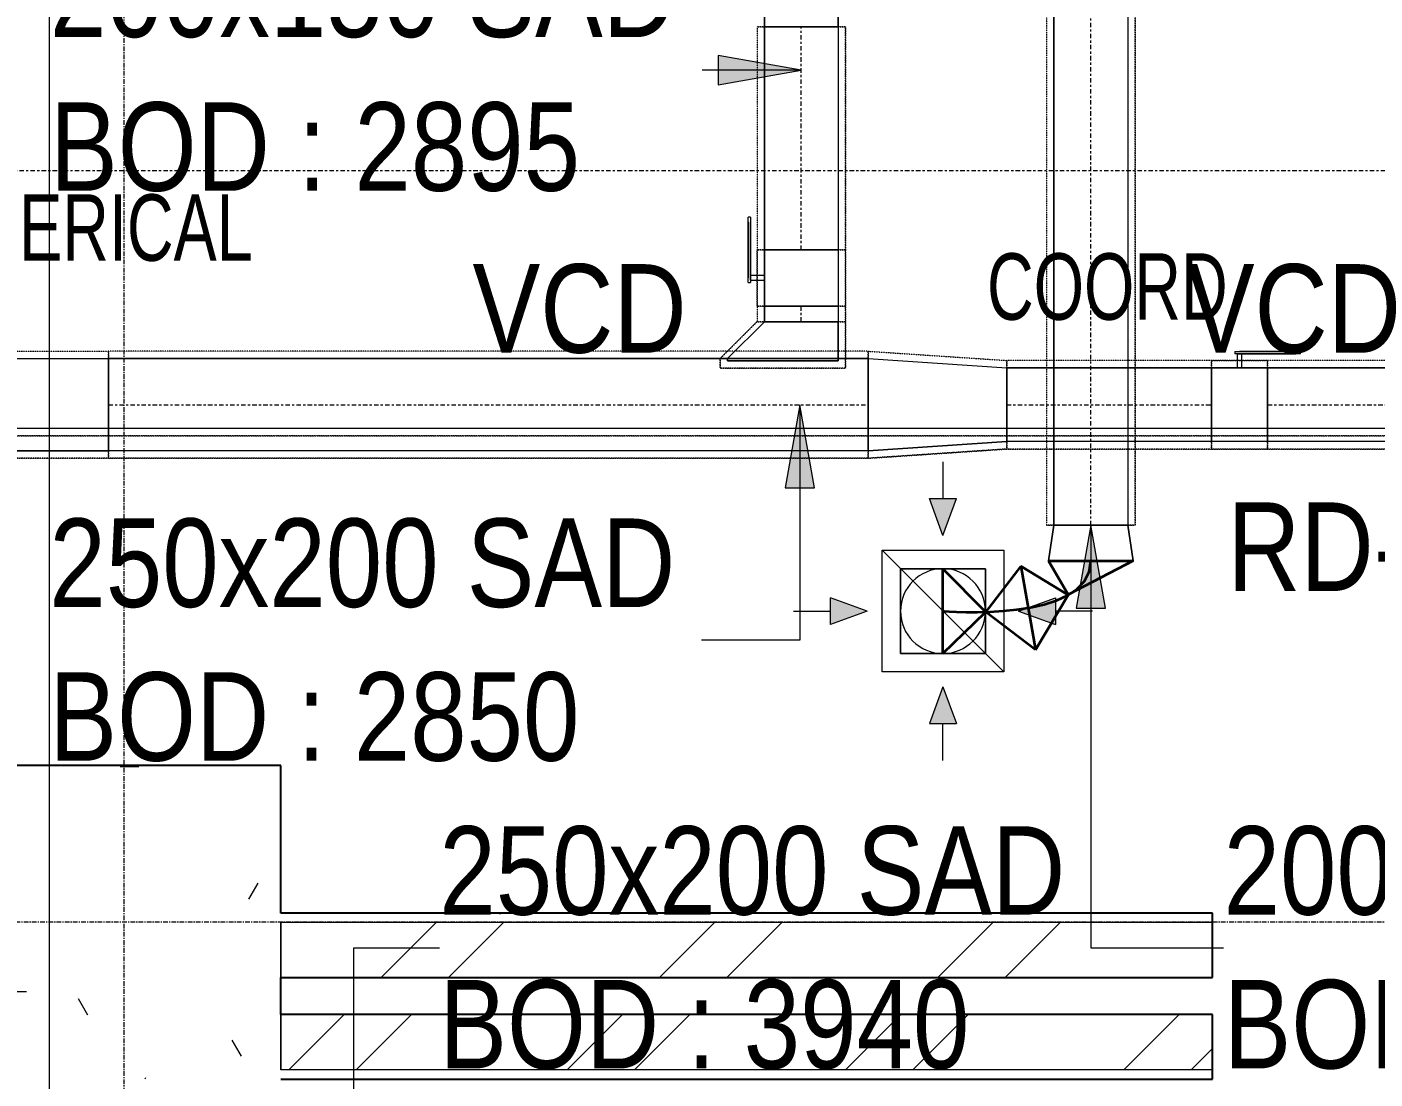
# Model space of a CAD drawing. Header units: inches. Extents: x -83664 to 20107, y -47222 to 19398.
# Drawn here: x -18235 to -14582, y -41690 to -38838 of the extents above; entities that cross this region are included whole.
import ezdxf

# ---------------------------------------------------------------- set-up
doc = ezdxf.new("R2010")
doc.units = ezdxf.units.IN
doc.header["$MEASUREMENT"] = 0
for name, pattern in [('Center', [29.999999, 12, -6, 6, -6]), ('Grid Line', [22.225, 12.7, -3.175, 3.175, -3.175]), ('Hidden 0_50', [1.0584, 0.5292, -0.5292])]:
    doc.linetypes.add(name, pattern=pattern)
for name, color, linetype, lineweight in [('A-DETL-GENF', 7, 'Continuous', 9), ('A-WALL', 7, 'Continuous', 9), ('A-WALL-PATT', 7, 'Continuous', 25), ('G-ANNO-TEXT', 7, 'Continuous', 9), ('M-HVAC-CDFF', 7, 'Continuous', 9), ('M-HVAC-DUCT-CNTR', 7, 'Center', 9), ('M-HVAC-DUCT-IDEN', 7, 'Continuous', 18), ('ROOM TAG', 7, 'Continuous', 9), ('S-GRID', 7, 'Continuous', 9)]:
    doc.layers.add(name, color=color, linetype=linetype, lineweight=lineweight)
for name, color, linetype, lineweight, true_color in [('FF ROOM TAG_dwg', 7, 'Continuous', 9, 0x767676), ('M-HVAC-DUCT', 7, 'Continuous', 9, 0xffe97f), ('M-HVAC-DUCT-PATT', 7, 'Continuous', 35, 0x007f00)]:
    doc.layers.add(name, color=color, linetype=linetype, lineweight=lineweight, true_color=true_color)
doc.styles.add('Arial Narrow_20', font='ARIALN.TTF', dxfattribs={"width": 0.85, "height": 4572})
doc.styles.add('Arial Narrow_21', font='ARIALN.TTF', dxfattribs={"height": 240})
pattern_1 = [(0, (0, 0), (1219.2, 304.8), [50.292, -864.108, 50.292, -864.108, -4876.8]), (0, (0, 0), (1219.2, 304.8), [-1828.8, 50.292, -1778.508, 50.292, -864.108, -2133.6]), (0, (0, 0), (1219.2, 304.8), [-4572, 50.292, -559.308, 50.292, -1473.708]), (120, (457.2, 152.4), (-873.56454, 903.4582), [50.292, -864.108, 50.292, -864.108, -4876.8]), (120, (457.2, 152.4), (-873.56454, 903.4582), [-1828.8, 50.292, -1778.508, 50.292, -864.108, -2133.6]), (120, (457.2, 152.4), (-873.56454, 903.4582), [-4572, 50.292, -559.308, 50.292, -1473.708]), (240, (609.6, 762), (-345.63546, -1208.2582), [50.292, -864.108, 50.292, -864.108, -4876.8]), (240, (609.6, 762), (-345.63546, -1208.2582), [-1828.8, 50.292, -1778.508, 50.292, -864.108, -2133.6]), (240, (609.6, 762), (-345.63546, -1208.2582), [-4572, 50.292, -559.308, 50.292, -1473.708])]
pattern_2 = [(45, (0, 0), (-377.1708, 377.1708), []), (45, (0, 571.5), (-377.1708, 377.1708), [])]

# ---------------------------------------------------------------- blocks, each defined once
blk = doc.blocks.new('M_Rec Tap - Beveled - Standard-7382275-FIRST FLOOR AC CONDITIONING LAYOUT - PART A')
at = {"layer": 'M-HVAC-DUCT', "color": 30, "true_color": 0xff7f00}
for p, q in [((100, 100), (-6.096, 100)), ((-6.096, 100), (100, 100)), ((-6.096, 100), (-6.096, -200)), ((-6.096, -200), (-6.096, 100)), ((100, 100), (100, -100)), ((100, -100), (100, 100)), ((0, -200), (100, -100)), ((0, -200), (100, -100)), ((-6.096, -200), (0, -200)), ((0, -200), (-6.096, -200))]:
    blk.add_line(p, q, dxfattribs=at)
blk = doc.blocks.new('M_Rec to Rnd Transition - Angle - 60 Degree-7670840-FIRST FLOOR AC CONDITIONING LAYOUT - PART A')
at = {"layer": 'M-HVAC-DUCT', "color": 30, "true_color": 0xff7f00}
for p, q in [((0, 100), (43.3, 100)), ((43.3, 100), (0, 100)), ((0, 100), (0, -100)), ((0, -100), (0, 100)), ((43.3, 0), (43.3, 100)), ((43.3, 0), (43.3, 100)), ((43.3, -100), (43.3, 0)), ((43.3, -100), (43.3, 0)), ((0, -100), (43.3, -100)), ((43.3, -100), (0, -100))]:
    blk.add_line(p, q, dxfattribs=at)
blk = doc.blocks.new('GCE-AT-Return Air Rectangular Diffuser - 230x230-7597546-FIRST FLOOR AC CONDITIONING LAYOUT - PART A')
at = {"layer": 'A-DETL-GENF', "true_color": 0xff00ff}
for points in [[(0, 205), (36.4, 305), (-36.4, 305)], [(-305, -36.4), (-205, 0), (-305, 36.4)], [(305, -36.4), (305, 36.4), (205, 0)], [(36.4, -305), (0, -205), (-36.4, -305)]]:
    blk.add_hatch(color=6, dxfattribs=at).paths.add_polyline_path(points)
at = {"layer": 'A-DETL-GENF', "color": 6, "true_color": 0xff00ff}
for p, q in [((0, 405), (0, 305)), ((0, 205), (-36.4, 305)), ((-36.4, 305), (36.4, 305)), ((0, 205), (36.4, 305)), ((-165, 165), (165, 165)), ((-165, -165), (-165, 165)), ((-165, 165), (165, -165)), ((165, 165), (165, -165)), ((-205, 0), (-305, 36.4)), ((-305, -36.4), (-305, 36.4)), ((205, 0), (305, 36.4)), ((305, 36.4), (305, -36.4)), ((405, 0), (305, 0)), ((-405, 0), (-305, 0)), ((-205, 0), (-305, -36.4)), ((205, 0), (305, -36.4)), ((165, -165), (-165, -165)), ((0, -205), (-36.4, -305)), ((0, -205), (36.4, -305)), ((-36.4, -305), (36.4, -305)), ((0, -405), (0, -305))]:
    blk.add_line(p, q, dxfattribs=at)
blk = doc.blocks.new('TEMW-ME-DMP-Volume Control Damper - Standard-7399617-FIRST FLOOR AC CONDITIONING LAYOUT - PART A')
at = {"layer": 'M-HVAC-DUCT', "color": 30, "true_color": 0xff7f00}
for p, q in [((-165.1, 138.1), (-165.1, 144.4)), ((-152.4, 144.4), (-165.1, 144.4)), ((-165.1, 138.1), (-152.4, 138.1)), ((0, 144.4), (-152.4, 144.4)), ((-152.4, 144.4), (0, 144.4)), ((0, 138.1), (-152.4, 138.1)), ((-152.4, 138.1), (0, 138.1)), ((-6.3, 100), (-6.3, 138.1)), ((6.4, 138.1), (-6.3, 138.1)), ((6.4, 138.1), (-6.3, 138.1)), ((12.7, 144.4), (0, 144.4)), ((0, 138.1), (12.7, 138.1)), ((6.4, 138.1), (6.4, 100)), ((12.7, 144.4), (12.7, 138.1)), ((-76.2, 100), (-76.2, -100)), ((-76.2, -100), (-76.2, 100)), ((76.2, 100), (-76.2, 100)), ((-76.2, 100), (76.2, 100)), ((-76.2, 100), (76.2, 100)), ((-6.3, 100), (6.4, 100)), ((-6.3, 100), (6.4, 100)), ((76.2, 100), (76.2, -100)), ((76.2, -100), (76.2, 100)), ((-76.2, -100), (76.2, -100)), ((-76.2, -100), (76.2, -100)), ((-76.2, -100), (76.2, -100))]:
    blk.add_line(p, q, dxfattribs=at)
blk = doc.blocks.new('M_Rectangular to Round Transition - Angle - 45 Degree-7692105-FIRST FLOOR AC CONDITIONING LAYOUT - PART A')
at = {"layer": 'M-HVAC-DUCT', "color": 6, "true_color": 0xff00ff}
for p, q in [((135703.9, 58066), (135588.9, 58066)), ((135588.9, 58066), (135588.9, 57951)), ((135588.9, 58066), (135818.9, 58066)), ((135588.9, 57836), (135588.9, 58066)), ((135818.9, 58066), (135703.9, 58066)), ((135818.9, 57951), (135818.9, 58066)), ((135818.9, 58066), (135818.9, 57836)), ((135588.9, 57951), (135588.9, 57836)), ((135818.9, 57836), (135818.9, 57951)), ((135588.9, 57836), (135703.9, 57836)), ((135818.9, 57836), (135588.9, 57836)), ((135703.9, 57836), (135818.9, 57836))]:
    blk.add_line(p, q, dxfattribs=at)
for start, end in [(90, 180), (0, 90), (180, 270), (270, 0)]:
    blk.add_arc((135703.9, 57951), 115, start, end, dxfattribs=at)
blk = doc.blocks.new('M_Rectangular to Round Transition - Angle - 45 Degree-7692130-FIRST FLOOR AC CONDITIONING LAYOUT - PART A')
at = {"layer": 'M-HVAC-DUCT', "color": 6, "true_color": 0xff00ff}
for p, q in [((0, 100), (96.6, 115)), ((96.6, 115), (0, 100)), ((96.6, 0), (96.6, 115)), ((96.6, 0), (96.6, 115)), ((0, 100), (0, -100)), ((0, -100), (0, 100)), ((96.6, -115), (96.6, 0)), ((96.6, -115), (96.6, 0)), ((0, -100), (96.6, -115)), ((96.6, -115), (0, -100))]:
    blk.add_line(p, q, dxfattribs=at)
blk = doc.blocks.new('M_Rec Transition - Length - Standard-9491174-FIRST FLOOR AC CONDITIONING LAYOUT - PART A')
at = {"layer": 'M-HVAC-DUCT', "color": 30, "true_color": 0xff7f00}
for p, q in [((0, 125), (0, -125)), ((0, 125), (375, 125)), ((0, 125), (375, 125)), ((0, -125), (0, 125)), ((375, -125), (375, 125)), ((375, 125), (375, -125)), ((0, -125), (375, -125)), ((375, -125), (0, -125))]:
    blk.add_line(p, q, dxfattribs=at)
blk = doc.blocks.new('M_Rec Transition - Length - Standard-8295905-FIRST FLOOR AC CONDITIONING LAYOUT - PART A')
at = {"layer": 'M-HVAC-DUCT', "color": 30, "true_color": 0xff7f00}
for p, q in [((0, 125), (0, -125)), ((0, 125), (375, 100)), ((0, 125), (375, 100)), ((0, -125), (0, 125)), ((375, -100), (375, 100)), ((375, 100), (375, -100)), ((0, -125), (375, -100)), ((375, -100), (0, -125))]:
    blk.add_line(p, q, dxfattribs=at)
blk = doc.blocks.new('TEMW-SMBZ-HO-BM-HVAC-00002_rvt-1-FIRST FLOOR AC CONDITIONING LAYOUT - PART A')
at = {"layer": 'M-HVAC-DUCT', "color": 6, "linetype": 'Hidden 0_50', "true_color": 0xff00ff}
for p, q in [((135984.7, 60514.1), (135984.7, 58183.8)), ((135984.7, 60514.1), (135984.7, 58183.8)), ((136224.7, 58183.8), (136224.7, 60514.1)), ((136224.7, 60514.1), (136224.7, 58183.8)), ((128190.9, 58425.7), (141864.2, 58425.7)), ((141864.2, 58425.7), (128190.9, 58425.7)), ((136224.7, 58183.8), (135984.7, 58183.8)), ((135984.7, 58183.8), (136224.7, 58183.8))]:
    blk.add_line(p, q, dxfattribs=at)
at = {"layer": 'M-HVAC-DUCT', "color": 6, "true_color": 0xff00ff}
for p, q in [((136004.7, 58183.8), (136004.7, 60514.1)), ((136004.7, 60514.1), (136004.7, 58183.8)), ((136204.7, 60514.1), (136204.7, 58183.8)), ((136204.7, 60514.1), (136204.7, 58183.8)), ((141864.2, 58445.7), (128190.9, 58445.7)), ((141864.2, 58445.7), (128190.9, 58445.7)), ((136004.7, 58183.8), (136204.7, 58183.8)), ((136204.7, 58183.8), (136004.7, 58183.8))]:
    blk.add_line(p, q, dxfattribs=at)
at = {"layer": 'M-HVAC-DUCT', "color": 30, "linetype": 'Hidden 0_50', "true_color": 0xff7f00}
for p, q in [((135440, 59534.4), (135200, 59534.4)), ((135200, 59534.4), (135440, 59534.4)), ((135200, 59534.4), (135200, 58930.3)), ((135200, 59534.4), (135200, 58930.3)), ((135440, 59534.4), (135200, 59534.4)), ((135200, 59534.4), (135440, 59534.4)), ((135440, 58930.3), (135440, 59534.4)), ((135440, 59534.4), (135440, 58930.3)), ((135440, 58930.3), (135200, 58930.3)), ((135200, 58930.3), (135440, 58930.3)), ((135440, 58930.3), (135200, 58930.3)), ((135200, 58930.3), (135200, 58777.9)), ((135200, 58777.9), (135200, 58930.3)), ((135200, 58930.3), (135440, 58930.3)), ((135440, 58777.9), (135440, 58930.3)), ((135440, 58930.3), (135440, 58777.9)), ((135200, 58777.9), (135440, 58777.9)), ((135440, 58777.9), (135200, 58777.9)), ((135440, 58777.9), (135200, 58777.9)), ((135200, 58777.9), (135440, 58777.9)), ((135200, 58777.9), (135200, 58735.4)), ((135200, 58777.9), (135200, 58735.4)), ((135440, 58735.4), (135440, 58777.9)), ((135440, 58777.9), (135440, 58735.4)), ((135100, 58635.4), (135200, 58735.4)), ((135200, 58735.4), (135100, 58635.4)), ((135200, 58735.4), (135440, 58735.4)), ((135440, 58735.4), (135200, 58735.4)), ((135440, 58735.4), (135200, 58735.4)), ((135200, 58735.4), (135440, 58735.4)), ((135440, 58735.4), (135440, 58609.3)), ((135440, 58609.3), (135440, 58735.4)), ((133066.9, 58655.4), (133441.9, 58655.4)), ((133066.9, 58655.4), (133441.9, 58655.4)), ((133441.9, 58365.4), (133441.9, 58655.4)), ((133441.9, 58655.4), (133441.9, 58365.4)), ((135501.7, 58655.4), (133441.9, 58655.4)), ((135501.7, 58655.4), (133441.9, 58655.4)), ((133441.9, 58365.4), (133441.9, 58655.4)), ((133441.9, 58655.4), (133441.9, 58365.4)), ((135501.7, 58365.4), (135501.7, 58655.4)), ((135501.7, 58655.4), (135501.7, 58365.4)), ((135501.7, 58655.4), (135501.7, 58365.4)), ((135501.7, 58655.4), (135876.7, 58630.4)), ((135501.7, 58655.4), (135876.7, 58630.4)), ((135501.7, 58365.4), (135501.7, 58655.4)), ((135100, 58609.3), (135100, 58635.4)), ((135100, 58635.4), (135100, 58609.3)), ((135440, 58609.3), (135100, 58609.3)), ((135100, 58609.3), (135440, 58609.3)), ((135876.7, 58390.4), (135876.7, 58630.4)), ((135876.7, 58630.4), (135876.7, 58390.4)), ((136431.6, 58630.4), (135876.7, 58630.4)), ((136431.6, 58630.4), (135876.7, 58630.4)), ((135876.7, 58390.4), (135876.7, 58630.4)), ((135876.7, 58630.4), (135876.7, 58390.4)), ((136431.6, 58630.4), (136431.6, 58390.4)), ((136584, 58630.4), (136431.6, 58630.4)), ((136431.6, 58630.4), (136584, 58630.4)), ((136431.6, 58390.4), (136431.6, 58630.4)), ((136431.6, 58390.4), (136431.6, 58630.4)), ((136431.6, 58630.4), (136431.6, 58390.4)), ((136584, 58390.4), (136584, 58630.4)), ((136584, 58630.4), (136584, 58390.4)), ((138875.6, 58630.4), (136584, 58630.4)), ((138875.6, 58630.4), (136584, 58630.4)), ((136584, 58390.4), (136584, 58630.4)), ((136584, 58630.4), (136584, 58390.4)), ((135501.7, 58365.4), (135876.7, 58390.4)), ((135876.7, 58390.4), (135501.7, 58365.4)), ((135876.7, 58390.4), (136431.6, 58390.4)), ((136431.6, 58390.4), (135876.7, 58390.4)), ((136431.6, 58390.4), (136584, 58390.4)), ((136584, 58390.4), (136431.6, 58390.4)), ((136584, 58390.4), (138875.6, 58390.4)), ((138875.6, 58390.4), (136584, 58390.4)), ((133066.9, 58365.4), (133441.9, 58365.4)), ((133441.9, 58365.4), (133066.9, 58365.4)), ((133441.9, 58365.4), (135501.7, 58365.4)), ((135501.7, 58365.4), (133441.9, 58365.4))]:
    blk.add_line(p, q, dxfattribs=at)
at = {"layer": 'M-HVAC-DUCT', "color": 30, "true_color": 0xff7f00}
for p, q in [((135220, 59534.4), (135420, 59534.4)), ((135420, 59534.4), (135220, 59534.4)), ((135220, 58930.3), (135220, 59534.4)), ((135220, 59534.4), (135220, 58930.3)), ((135420, 59534.4), (135420, 58930.3)), ((135420, 59534.4), (135420, 58930.3)), ((135220, 58930.3), (135420, 58930.3)), ((135420, 58930.3), (135220, 58930.3)), ((135220, 58777.9), (135420, 58777.9)), ((135420, 58777.9), (135220, 58777.9)), ((135220, 58735.4), (135220, 58777.9)), ((135220, 58777.9), (135220, 58735.4)), ((135420, 58777.9), (135420, 58735.4)), ((135420, 58777.9), (135420, 58735.4)), ((135220, 58735.4), (135420, 58735.4)), ((135420, 58735.4), (135220, 58735.4)), ((133441.9, 58635.4), (133441.9, 58385.4)), ((133441.9, 58385.4), (133441.9, 58635.4)), ((133441.9, 58635.4), (135501.7, 58635.4)), ((135501.7, 58635.4), (133441.9, 58635.4)), ((135120, 58629.3), (135120, 58635.4)), ((135420, 58635.4), (135120, 58635.4)), ((135120, 58635.4), (135420, 58635.4)), ((135120, 58635.4), (135120, 58629.3)), ((135420, 58629.3), (135120, 58629.3)), ((135120, 58629.3), (135420, 58629.3)), ((135420, 58635.4), (135420, 58629.3)), ((135420, 58629.3), (135420, 58635.4)), ((135501.7, 58635.4), (135501.7, 58385.4)), ((135501.7, 58385.4), (135501.7, 58635.4)), ((135876.7, 58610.4), (135876.7, 58410.4)), ((135876.7, 58410.4), (135876.7, 58610.4)), ((135876.7, 58610.4), (136431.6, 58610.4)), ((136431.6, 58610.4), (135876.7, 58610.4)), ((136431.6, 58610.4), (136431.6, 58410.4)), ((136431.6, 58410.4), (136431.6, 58610.4)), ((136584, 58610.4), (136584, 58410.4)), ((136584, 58410.4), (136584, 58610.4)), ((136584, 58610.4), (138875.6, 58610.4)), ((138875.6, 58610.4), (136584, 58610.4)), ((136431.6, 58410.4), (135876.7, 58410.4)), ((136431.6, 58410.4), (135876.7, 58410.4)), ((138875.6, 58410.4), (136584, 58410.4)), ((138875.6, 58410.4), (136584, 58410.4)), ((135501.7, 58385.4), (133441.9, 58385.4)), ((135501.7, 58385.4), (133441.9, 58385.4))]:
    blk.add_line(p, q, dxfattribs=at)
at = {"layer": 'M-HVAC-DUCT-CNTR', "color": 6, "true_color": 0xff00ff}
for p, q in [((136104.7, 58183.8), (136104.7, 60514.1)), ((128190.9, 59145.7), (141864.2, 59145.7))]:
    blk.add_line(p, q, dxfattribs=at)
at = {"layer": 'M-HVAC-DUCT-CNTR', "color": 30, "true_color": 0xff7f00}
for p, q in [((135320, 58930.3), (135320, 59534.4)), ((135320, 58735.4), (135320, 58777.9)), ((133441.9, 58510.4), (135501.7, 58510.4)), ((135876.7, 58510.4), (136431.6, 58510.4)), ((136584, 58510.4), (138875.6, 58510.4))]:
    blk.add_line(p, q, dxfattribs=at)
at = {"layer": 'M-HVAC-DUCT-CNTR', "color": 6, "linetype": 'Continuous', "lineweight": 35, "true_color": 0xff00ff}
blk.add_open_spline([(135703.9, 57951), (135703.9, 57951), (136104.7, 57916.8), (136104.7, 58087.3)], degree=3, dxfattribs=at)
at = {"layer": 'M-HVAC-DUCT-PATT', "color": 6, "true_color": 0xff00ff}
for p, q in [((135703.9, 58066), (135819.5, 57949.5)), ((135703.9, 57836), (135703.9, 58066)), ((135703.9, 57836), (135703.9, 58066)), ((135914.8, 58073), (135819.6, 57948.1)), ((135914.8, 58073), (136044.6, 57994.7)), ((135914.8, 58073), (135954.5, 57846.5)), ((135914.8, 58073), (135954.5, 57846.5)), ((135989.7, 58087.3), (136219.7, 58087.3)), ((135989.7, 58087.3), (136044.6, 57994.7)), ((136219.7, 58087.3), (136043.9, 57995.9)), ((135954.5, 57846.5), (136043.9, 57995.9)), ((136044.6, 57994.7), (136043.9, 57995.9)), ((135954.5, 57846.5), (135819.5, 57949.5)), ((135819.6, 57948.1), (135819.5, 57949.5)), ((135703.9, 57836), (135819.6, 57948.1))]:
    blk.add_line(p, q, dxfattribs=at)
at = {"layer": 'M-HVAC-CDFF', "color": 6, "linetype": 'Hidden 0_50', "lineweight": 9, "true_color": 0xff00ff}
blk.add_blockref('GCE-AT-Return Air Rectangular Diffuser - 230x230-7597546-FIRST FLOOR AC CONDITIONING LAYOUT - PART A', (135703.9, 57951), dxfattribs=at)
at = {"layer": 'M-HVAC-DUCT', "color": 6, "linetype": 'Hidden 0_50', "lineweight": 9, "true_color": 0xff00ff}
for name, p, rotation in [('M_Rec to Rnd Transition - Angle - 60 Degree-7670840-FIRST FLOOR AC CONDITIONING LAYOUT - PART A', (135320, 59534.4), 90), ('M_Rectangular to Round Transition - Angle - 45 Degree-7692130-FIRST FLOOR AC CONDITIONING LAYOUT - PART A', (136104.7, 58183.8), 270)]:
    blk.add_blockref(name, p, dxfattribs=dict(at, rotation=rotation))
at = {"layer": 'M-HVAC-DUCT', "color": 6, "linetype": 'Hidden 0_50', "lineweight": 9, "true_color": 0xff00ff, "extrusion": (0, 0, -1)}
for name, p, rotation in [('TEMW-ME-DMP-Volume Control Damper - Standard-7399617-FIRST FLOOR AC CONDITIONING LAYOUT - PART A', (-135320, 58854.1), 270), ('M_Rec Tap - Beveled - Standard-7382275-FIRST FLOOR AC CONDITIONING LAYOUT - PART A', (-135320, 58635.4), 90)]:
    blk.add_blockref(name, p, dxfattribs=dict(at, rotation=rotation))
blk.add_blockref('TEMW-ME-DMP-Volume Control Damper - Standard-7399617-FIRST FLOOR AC CONDITIONING LAYOUT - PART A', (-136507.8, 58510.4), dxfattribs=at)
at = {"layer": 'M-HVAC-DUCT', "color": 6, "linetype": 'Hidden 0_50', "lineweight": 9, "true_color": 0xff00ff}
for name, p in [('M_Rec Transition - Length - Standard-9491174-FIRST FLOOR AC CONDITIONING LAYOUT - PART A', (133066.9, 58510.4)), ('M_Rec Transition - Length - Standard-8295905-FIRST FLOOR AC CONDITIONING LAYOUT - PART A', (135501.7, 58510.4)), ('M_Rectangular to Round Transition - Angle - 45 Degree-7692105-FIRST FLOOR AC CONDITIONING LAYOUT - PART A', (0, 0))]:
    blk.add_blockref(name, p, dxfattribs=at)
blk = doc.blocks.new('TEMW-SMBZ-HO-BM-HVAC-00002_rvt-2-FIRST FLOOR AC CONDITIONING LAYOUT - PART A')
at = {"layer": 'M-HVAC-DUCT', "color": 6, "linetype": 'Hidden 0_50', "true_color": 0xff00ff}
for p, q in [((135984.7, 60514.1), (135984.7, 58183.8)), ((135984.7, 60514.1), (135984.7, 58183.8)), ((136224.7, 58183.8), (136224.7, 60514.1)), ((136224.7, 60514.1), (136224.7, 58183.8)), ((128190.9, 58425.7), (141864.2, 58425.7)), ((141864.2, 58425.7), (128190.9, 58425.7)), ((136224.7, 58183.8), (135984.7, 58183.8)), ((135984.7, 58183.8), (136224.7, 58183.8))]:
    blk.add_line(p, q, dxfattribs=at)
at = {"layer": 'M-HVAC-DUCT', "color": 6, "true_color": 0xff00ff}
for p, q in [((136004.7, 58183.8), (136004.7, 60514.1)), ((136004.7, 60514.1), (136004.7, 58183.8)), ((136204.7, 60514.1), (136204.7, 58183.8)), ((136204.7, 60514.1), (136204.7, 58183.8)), ((141864.2, 58445.7), (128190.9, 58445.7)), ((141864.2, 58445.7), (128190.9, 58445.7)), ((136004.7, 58183.8), (136204.7, 58183.8)), ((136204.7, 58183.8), (136004.7, 58183.8))]:
    blk.add_line(p, q, dxfattribs=at)
at = {"layer": 'M-HVAC-DUCT', "color": 30, "linetype": 'Hidden 0_50', "true_color": 0xff7f00}
for p, q in [((135440, 59534.4), (135200, 59534.4)), ((135200, 59534.4), (135440, 59534.4)), ((135200, 59534.4), (135200, 58930.3)), ((135200, 59534.4), (135200, 58930.3)), ((135440, 59534.4), (135200, 59534.4)), ((135200, 59534.4), (135440, 59534.4)), ((135440, 58930.3), (135440, 59534.4)), ((135440, 59534.4), (135440, 58930.3)), ((135440, 58930.3), (135200, 58930.3)), ((135200, 58930.3), (135440, 58930.3)), ((135440, 58930.3), (135200, 58930.3)), ((135200, 58930.3), (135200, 58777.9)), ((135200, 58777.9), (135200, 58930.3)), ((135200, 58930.3), (135440, 58930.3)), ((135440, 58777.9), (135440, 58930.3)), ((135440, 58930.3), (135440, 58777.9)), ((135200, 58777.9), (135440, 58777.9)), ((135440, 58777.9), (135200, 58777.9)), ((135440, 58777.9), (135200, 58777.9)), ((135200, 58777.9), (135440, 58777.9)), ((135200, 58777.9), (135200, 58735.4)), ((135200, 58777.9), (135200, 58735.4)), ((135440, 58735.4), (135440, 58777.9)), ((135440, 58777.9), (135440, 58735.4)), ((135100, 58635.4), (135200, 58735.4)), ((135200, 58735.4), (135100, 58635.4)), ((135200, 58735.4), (135440, 58735.4)), ((135440, 58735.4), (135200, 58735.4)), ((135440, 58735.4), (135200, 58735.4)), ((135200, 58735.4), (135440, 58735.4)), ((135440, 58735.4), (135440, 58609.3)), ((135440, 58609.3), (135440, 58735.4)), ((133066.9, 58655.4), (133441.9, 58655.4)), ((133066.9, 58655.4), (133441.9, 58655.4)), ((133441.9, 58365.4), (133441.9, 58655.4)), ((133441.9, 58655.4), (133441.9, 58365.4)), ((135501.7, 58655.4), (133441.9, 58655.4)), ((135501.7, 58655.4), (133441.9, 58655.4)), ((133441.9, 58365.4), (133441.9, 58655.4)), ((133441.9, 58655.4), (133441.9, 58365.4)), ((135501.7, 58365.4), (135501.7, 58655.4)), ((135501.7, 58655.4), (135501.7, 58365.4)), ((135501.7, 58655.4), (135501.7, 58365.4)), ((135501.7, 58655.4), (135876.7, 58630.4)), ((135501.7, 58655.4), (135876.7, 58630.4)), ((135501.7, 58365.4), (135501.7, 58655.4)), ((135100, 58609.3), (135100, 58635.4)), ((135100, 58635.4), (135100, 58609.3)), ((135440, 58609.3), (135100, 58609.3)), ((135100, 58609.3), (135440, 58609.3)), ((135876.7, 58390.4), (135876.7, 58630.4)), ((135876.7, 58630.4), (135876.7, 58390.4)), ((136431.6, 58630.4), (135876.7, 58630.4)), ((136431.6, 58630.4), (135876.7, 58630.4)), ((135876.7, 58390.4), (135876.7, 58630.4)), ((135876.7, 58630.4), (135876.7, 58390.4)), ((136431.6, 58630.4), (136431.6, 58390.4)), ((136584, 58630.4), (136431.6, 58630.4)), ((136431.6, 58630.4), (136584, 58630.4)), ((136431.6, 58390.4), (136431.6, 58630.4)), ((136431.6, 58390.4), (136431.6, 58630.4)), ((136431.6, 58630.4), (136431.6, 58390.4)), ((136584, 58390.4), (136584, 58630.4)), ((136584, 58630.4), (136584, 58390.4)), ((138875.6, 58630.4), (136584, 58630.4)), ((138875.6, 58630.4), (136584, 58630.4)), ((136584, 58390.4), (136584, 58630.4)), ((136584, 58630.4), (136584, 58390.4)), ((135501.7, 58365.4), (135876.7, 58390.4)), ((135876.7, 58390.4), (135501.7, 58365.4)), ((135876.7, 58390.4), (136431.6, 58390.4)), ((136431.6, 58390.4), (135876.7, 58390.4)), ((136431.6, 58390.4), (136584, 58390.4)), ((136584, 58390.4), (136431.6, 58390.4)), ((136584, 58390.4), (138875.6, 58390.4)), ((138875.6, 58390.4), (136584, 58390.4)), ((133066.9, 58365.4), (133441.9, 58365.4)), ((133441.9, 58365.4), (133066.9, 58365.4)), ((133441.9, 58365.4), (135501.7, 58365.4)), ((135501.7, 58365.4), (133441.9, 58365.4))]:
    blk.add_line(p, q, dxfattribs=at)
at = {"layer": 'M-HVAC-DUCT', "color": 30, "true_color": 0xff7f00}
for p, q in [((135220, 59534.4), (135420, 59534.4)), ((135420, 59534.4), (135220, 59534.4)), ((135220, 58930.3), (135220, 59534.4)), ((135220, 59534.4), (135220, 58930.3)), ((135420, 59534.4), (135420, 58930.3)), ((135420, 59534.4), (135420, 58930.3)), ((135220, 58930.3), (135420, 58930.3)), ((135420, 58930.3), (135220, 58930.3)), ((135220, 58777.9), (135420, 58777.9)), ((135420, 58777.9), (135220, 58777.9)), ((135220, 58735.4), (135220, 58777.9)), ((135220, 58777.9), (135220, 58735.4)), ((135420, 58777.9), (135420, 58735.4)), ((135420, 58777.9), (135420, 58735.4)), ((135220, 58735.4), (135420, 58735.4)), ((135420, 58735.4), (135220, 58735.4)), ((133441.9, 58635.4), (133441.9, 58385.4)), ((133441.9, 58385.4), (133441.9, 58635.4)), ((133441.9, 58635.4), (135501.7, 58635.4)), ((135501.7, 58635.4), (133441.9, 58635.4)), ((135120, 58629.3), (135120, 58635.4)), ((135420, 58635.4), (135120, 58635.4)), ((135120, 58635.4), (135420, 58635.4)), ((135120, 58635.4), (135120, 58629.3)), ((135420, 58629.3), (135120, 58629.3)), ((135120, 58629.3), (135420, 58629.3)), ((135420, 58635.4), (135420, 58629.3)), ((135420, 58629.3), (135420, 58635.4)), ((135501.7, 58635.4), (135501.7, 58385.4)), ((135501.7, 58385.4), (135501.7, 58635.4)), ((135876.7, 58610.4), (135876.7, 58410.4)), ((135876.7, 58410.4), (135876.7, 58610.4)), ((135876.7, 58610.4), (136431.6, 58610.4)), ((136431.6, 58610.4), (135876.7, 58610.4)), ((136431.6, 58610.4), (136431.6, 58410.4)), ((136431.6, 58410.4), (136431.6, 58610.4)), ((136584, 58610.4), (136584, 58410.4)), ((136584, 58410.4), (136584, 58610.4)), ((136584, 58610.4), (138875.6, 58610.4)), ((138875.6, 58610.4), (136584, 58610.4)), ((136431.6, 58410.4), (135876.7, 58410.4)), ((136431.6, 58410.4), (135876.7, 58410.4)), ((138875.6, 58410.4), (136584, 58410.4)), ((138875.6, 58410.4), (136584, 58410.4)), ((135501.7, 58385.4), (133441.9, 58385.4)), ((135501.7, 58385.4), (133441.9, 58385.4))]:
    blk.add_line(p, q, dxfattribs=at)
at = {"layer": 'M-HVAC-DUCT-CNTR', "color": 6, "true_color": 0xff00ff}
for p, q in [((136104.7, 58183.8), (136104.7, 60514.1)), ((128190.9, 59145.7), (141864.2, 59145.7))]:
    blk.add_line(p, q, dxfattribs=at)
at = {"layer": 'M-HVAC-DUCT-CNTR', "color": 30, "true_color": 0xff7f00}
for p, q in [((135320, 58930.3), (135320, 59534.4)), ((135320, 58735.4), (135320, 58777.9)), ((133441.9, 58510.4), (135501.7, 58510.4)), ((135876.7, 58510.4), (136431.6, 58510.4)), ((136584, 58510.4), (138875.6, 58510.4))]:
    blk.add_line(p, q, dxfattribs=at)
at = {"layer": 'M-HVAC-DUCT-CNTR', "color": 6, "linetype": 'Continuous', "lineweight": 35, "true_color": 0xff00ff}
blk.add_open_spline([(135703.9, 57951), (135703.9, 57951), (136104.7, 57916.8), (136104.7, 58087.3)], degree=3, dxfattribs=at)
at = {"layer": 'M-HVAC-DUCT-PATT', "color": 6, "true_color": 0xff00ff}
for p, q in [((135703.9, 58066), (135819.5, 57949.5)), ((135703.9, 57836), (135703.9, 58066)), ((135703.9, 57836), (135703.9, 58066)), ((135914.8, 58073), (135819.6, 57948.1)), ((135914.8, 58073), (136044.6, 57994.7)), ((135914.8, 58073), (135954.5, 57846.5)), ((135914.8, 58073), (135954.5, 57846.5)), ((135989.7, 58087.3), (136219.7, 58087.3)), ((135989.7, 58087.3), (136044.6, 57994.7)), ((136219.7, 58087.3), (136043.9, 57995.9)), ((135954.5, 57846.5), (136043.9, 57995.9)), ((136044.6, 57994.7), (136043.9, 57995.9)), ((135954.5, 57846.5), (135819.5, 57949.5)), ((135819.6, 57948.1), (135819.5, 57949.5)), ((135703.9, 57836), (135819.6, 57948.1))]:
    blk.add_line(p, q, dxfattribs=at)
at = {"layer": 'M-HVAC-CDFF', "color": 6, "linetype": 'Hidden 0_50', "lineweight": 9, "true_color": 0xff00ff}
blk.add_blockref('GCE-AT-Return Air Rectangular Diffuser - 230x230-7597546-FIRST FLOOR AC CONDITIONING LAYOUT - PART A', (135703.9, 57951), dxfattribs=at)
at = {"layer": 'M-HVAC-DUCT', "color": 6, "linetype": 'Hidden 0_50', "lineweight": 9, "true_color": 0xff00ff}
for name, p, rotation in [('M_Rec to Rnd Transition - Angle - 60 Degree-7670840-FIRST FLOOR AC CONDITIONING LAYOUT - PART A', (135320, 59534.4), 90), ('M_Rectangular to Round Transition - Angle - 45 Degree-7692130-FIRST FLOOR AC CONDITIONING LAYOUT - PART A', (136104.7, 58183.8), 270)]:
    blk.add_blockref(name, p, dxfattribs=dict(at, rotation=rotation))
at = {"layer": 'M-HVAC-DUCT', "color": 6, "linetype": 'Hidden 0_50', "lineweight": 9, "true_color": 0xff00ff, "extrusion": (0, 0, -1)}
for name, p, rotation in [('TEMW-ME-DMP-Volume Control Damper - Standard-7399617-FIRST FLOOR AC CONDITIONING LAYOUT - PART A', (-135320, 58854.1), 270), ('M_Rec Tap - Beveled - Standard-7382275-FIRST FLOOR AC CONDITIONING LAYOUT - PART A', (-135320, 58635.4), 90)]:
    blk.add_blockref(name, p, dxfattribs=dict(at, rotation=rotation))
blk.add_blockref('TEMW-ME-DMP-Volume Control Damper - Standard-7399617-FIRST FLOOR AC CONDITIONING LAYOUT - PART A', (-136507.8, 58510.4), dxfattribs=at)
at = {"layer": 'M-HVAC-DUCT', "color": 6, "linetype": 'Hidden 0_50', "lineweight": 9, "true_color": 0xff00ff}
for name, p in [('M_Rec Transition - Length - Standard-9491174-FIRST FLOOR AC CONDITIONING LAYOUT - PART A', (133066.9, 58510.4)), ('M_Rec Transition - Length - Standard-8295905-FIRST FLOOR AC CONDITIONING LAYOUT - PART A', (135501.7, 58510.4)), ('M_Rectangular to Round Transition - Angle - 45 Degree-7692105-FIRST FLOOR AC CONDITIONING LAYOUT - PART A', (0, 0))]:
    blk.add_blockref(name, p, dxfattribs=at)
blk = doc.blocks.new('SMBZ_Hospital Arch Model_2026_01_29_rvt-1-FIRST FLOOR AC CONDITIONING LAYOUT - PART A')
at = {"layer": 'A-WALL-PATT', "lineweight": 9, "true_color": 0xbbbbbb}
h = blk.add_hatch(dxfattribs=at)
h.set_pattern_fill('FP_13', color=9, style=0, pattern_type=2)
h.set_pattern_definition(pattern_1)
h.paths.add_polyline_path([(133059.4, 56682.7), (133909.4, 56682.7), (133909.4, 57532.7), (133059.4, 57532.7), (133059.4, 56707.7)])
h = blk.add_hatch(dxfattribs=at)
h.set_pattern_fill('FP_13', color=9, style=0, pattern_type=2)
h.set_pattern_definition(pattern_1)
h.paths.add_polyline_path([(136434.4, 57107.7), (136434.4, 57132.7), (133909.4, 57132.7), (133909.4, 57107.7), (136079.2, 57107.7)])
h = blk.add_hatch(dxfattribs=at)
h.set_pattern_fill('FP_12', color=9, style=0, pattern_type=2)
h.set_pattern_definition(pattern_2)
h.paths.add_polyline_path([(136434.4, 56957.7), (136434.4, 57107.7), (133909.4, 57107.7), (133909.4, 56957.7), (136079.2, 56957.7)])
h = blk.add_hatch(dxfattribs=at)
h.set_pattern_fill('FP_12', color=9, style=0, pattern_type=2)
h.set_pattern_definition(pattern_2)
h.paths.add_polyline_path([(136434.4, 56707.7), (136434.4, 56857.7), (133909.4, 56857.7), (133909.4, 56707.7), (136079.2, 56707.7)])
h = blk.add_hatch(dxfattribs=at)
h.set_pattern_fill('FP_13', color=9, style=0, pattern_type=2)
h.set_pattern_definition(pattern_1)
h.paths.add_polyline_path([(133909.4, 56682.7), (136434.4, 56682.7), (136434.4, 56707.7), (133909.4, 56707.7)])
at = {"layer": 'A-WALL', "color": 9, "lineweight": 25, "true_color": 0xbbbbbb}
for p, q in [((133909.4, 57532.7), (133059.4, 57532.7)), ((133909.4, 57132.7), (133909.4, 57532.7)), ((136434.4, 57132.7), (133909.4, 57132.7)), ((136434.4, 56957.7), (136434.4, 57132.7)), ((133909.4, 56857.7), (133909.4, 56957.7)), ((133909.4, 56957.7), (136434.4, 56957.7)), ((136434.4, 56857.7), (133909.4, 56857.7)), ((136434.4, 56682.7), (136434.4, 56857.7)), ((133909.4, 56682.7), (136434.4, 56682.7))]:
    blk.add_line(p, q, dxfattribs=at)
at = {"layer": 'A-WALL', "color": 9, "true_color": 0xbbbbbb}
for p, q in [((133059.4, 57532.7), (133909.4, 57532.7)), ((133909.4, 57532.7), (133909.4, 57132.7)), ((136434.4, 57132.7), (133909.4, 57132.7)), ((136434.4, 57132.7), (136434.4, 56957.7)), ((133909.4, 56957.7), (133909.4, 57107.7)), ((133909.4, 57107.7), (136434.4, 57107.7)), ((133909.4, 57107.7), (133909.4, 56957.7)), ((133909.4, 56957.7), (133909.4, 56857.7)), ((133909.4, 56957.7), (136434.4, 56957.7)), ((133909.4, 56707.7), (133909.4, 56857.7)), ((133909.4, 56857.7), (133909.4, 56707.7)), ((136434.4, 56857.7), (133909.4, 56857.7)), ((136434.4, 56857.7), (136434.4, 56682.7)), ((136434.4, 56707.7), (133909.4, 56707.7)), ((133909.4, 56682.7), (136434.4, 56682.7))]:
    blk.add_line(p, q, dxfattribs=at)
blk = doc.blocks.new('FF ROOM TAG_dwg-8877209-FIRST FLOOR AC CONDITIONING LAYOUT - PART A')
at = {"layer": 'ROOM TAG', "char_height": 4572, "attachment_point": 2, "line_spacing_factor": 0.974696, "style": 'Arial Narrow_20'}
for s, insert, width in [('CLERICAL', (1395430, 1383890), 25524.66), ('COORD', (1465151, 1379830), 19466.06)]:
    blk.add_mtext(s, dxfattribs=dict(at, insert=insert, width=width))

msp = doc.modelspace()

# ---------------------------------------------------------------- hatches: boundary and pattern name
at = {"layer": 'M-HVAC-DUCT-IDEN', "lineweight": 9}
for points in [[(-16136.6, -38954.7), (-16361.6, -38915.1), (-16361.6, -38994.4)], [(-16141, -39861.8), (-16180.7, -40086.8), (-16101.3, -40086.8)], [(-15352, -40188.4), (-15391.6, -40413.4), (-15312.3, -40413.4)]]:
    msp.add_hatch(color=256, dxfattribs=at).paths.add_polyline_path(points)

# ---------------------------------------------------------------- linework, layer by layer
for p, q in [((-18175.1, -38005.7), (-18175.1, -42058.2)), ((-16136.6, -38954.7), (-16361.6, -38915.1)), ((-16361.6, -38915.1), (-16361.6, -38994.4)), ((-16136.6, -38954.7), (-16405.8, -38954.7)), ((-16361.6, -38994.4), (-16136.6, -38954.7)), ((-16141, -39861.8), (-16180.7, -40086.8)), ((-16101.3, -40086.8), (-16141, -39861.8)), ((-16141, -39861.8), (-16141, -40499.7)), ((-16180.7, -40086.8), (-16101.3, -40086.8)), ((-15352, -40188.4), (-15391.6, -40413.4)), ((-15312.3, -40413.4), (-15352, -40188.4)), ((-15352, -40188.4), (-15352, -41333.7)), ((-15391.6, -40413.4), (-15312.3, -40413.4)), ((-16141, -40499.7), (-16407.6, -40499.7)), ((-17349.7, -41333.7), (-17117.7, -41333.7)), ((-17349.7, -42235.6), (-17349.7, -41333.7)), ((-15352, -41333.7), (-14992, -41333.7))]:
    msp.add_line(p, q, dxfattribs=at)
at = {"layer": 'S-GRID', "color": 254, "linetype": 'Grid Line', "true_color": 0xdcdcdc}
for p, q in [((-17972.3, -44103.7), (-17972.3, 15149.1)), ((20106.7, -41264.5), (-81517, -41264.5))]:
    msp.add_line(p, q, dxfattribs=at)

# ---------------------------------------------------------------- block references
at = {"lineweight": 5}
for name in ['SMBZ_Hospital Arch Model_2026_01_29_rvt-1-FIRST FLOOR AC CONDITIONING LAYOUT - PART A', 'TEMW-SMBZ-HO-BM-HVAC-00002_rvt-1-FIRST FLOOR AC CONDITIONING LAYOUT - PART A', 'TEMW-SMBZ-HO-BM-HVAC-00002_rvt-2-FIRST FLOOR AC CONDITIONING LAYOUT - PART A']:
    msp.add_blockref(name, (-151456.7, -98372.2), dxfattribs=at)
at = {"layer": 'FF ROOM TAG_dwg', "color": 7, "xscale": 0.03937007874015915, "yscale": 0.03937007874015915, "zscale": 0.03937007874015915}
msp.add_blockref('FF ROOM TAG_dwg-8877209-FIRST FLOOR AC CONDITIONING LAYOUT - PART A', (-72990.3, -93775.4), dxfattribs=at)
msp.add_blockref('FF ROOM TAG_dwg-8877209-FIRST FLOOR AC CONDITIONING LAYOUT - PART A', (-72990.3, -93775.4), dxfattribs=at)
msp.add_blockref('FF ROOM TAG_dwg-8877209-FIRST FLOOR AC CONDITIONING LAYOUT - PART A', (-72990.3, -93775.4), dxfattribs=at)
msp.add_blockref('FF ROOM TAG_dwg-8877209-FIRST FLOOR AC CONDITIONING LAYOUT - PART A', (-72990.3, -93775.4), dxfattribs=at)
msp.add_blockref('FF ROOM TAG_dwg-8877209-FIRST FLOOR AC CONDITIONING LAYOUT - PART A', (-72990.3, -93775.4), dxfattribs=at)

# ---------------------------------------------------------------- texts
at = {"layer": 'G-ANNO-TEXT', "char_height": 240, "attachment_point": 1, "style": 'Arial Narrow_21'}
for s, insert, width in [('VCD', (-17027.6, -39480.7), 733.544), ('VCD', (-15091.6, -39480.7), 733.544), ('RD-02', (-14982.1, -40126.6), 1010.126)]:
    msp.add_mtext(s, dxfattribs=dict(at, insert=insert, width=width))
at = {"layer": 'M-HVAC-DUCT-IDEN', "lineweight": 9, "char_height": 240, "attachment_point": 1, "style": 'Arial Narrow_21'}
for s, insert, width in [('200x150 SAD', (-18172.8, -38625.2), 2128.48), ('BOD : 2895', (-18172.8, -39041.9), 1803.797), ('250x200 SAD', (-18174.6, -40170.1), 2128.48), ('BOD : 2850', (-18174.6, -40586.8), 1803.797), ('250x200 SAD', (-17117.7, -41004.1), 2128.48), ('200x150 RAD', (-14992, -41004.1), 2152.531), ('BOD : 3940', (-17117.7, -41420.8), 1803.797), ('BOD : 3075', (-14992, -41420.8), 1803.797)]:
    msp.add_mtext(s, dxfattribs=dict(at, insert=insert, width=width))

doc.saveas('drawing.dxf')
